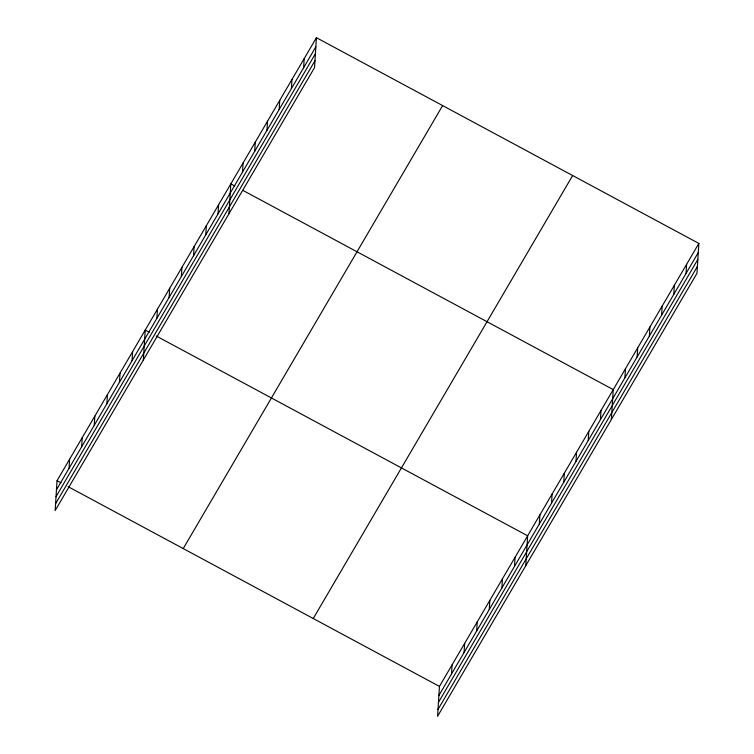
<?xml version="1.0" encoding="UTF-8"?>
<svg xmlns="http://www.w3.org/2000/svg" width="754" height="754" viewBox="0 0 754 754"><rect width="100%" height="100%" fill="white"/><g stroke="black" fill="none" stroke-linecap="round" stroke-linejoin="round"><path stroke-width="1.13" d="M316.426 37.7L57.031 480.684L55.155 510.571L314.55 67.587L316.426 37.7L698.845 243.429L696.969 273.316L437.574 716.3L439.45 686.413L698.845 243.429M69.057 468.309L69.632 459.177M81.658 446.792L82.233 437.659M94.259 425.275L94.834 416.142M106.861 403.767L107.436 394.625M119.452 382.25L120.027 373.107M132.054 360.732L132.629 351.59M143.345 359.96L145.23 330.073L149.235 332.231M156.879 318.329L157.454 309.187M169.113 297.444L169.688 288.301M181.337 276.558L181.912 267.425M193.571 255.681L194.146 246.539M205.795 234.796L206.37 225.653M218.029 213.91L218.603 204.768M228.952 213.768L230.828 183.882L234.833 186.04M242.486 172.138L243.061 163.005M254.711 151.262L255.286 142.12M266.944 130.376L267.519 121.234M279.168 109.49L279.743 100.348M291.393 88.604L291.977 79.472M303.626 67.728L304.201 58.586M451.476 674.038L452.051 664.896M464.078 652.521L464.652 643.379M476.669 631.004L477.244 621.861M489.271 609.486L489.846 600.344M501.872 587.969L502.447 578.827M514.473 566.452L515.048 557.319M525.764 565.679L527.649 535.802L156.248 336.001M539.298 524.058L539.873 514.916M551.523 503.172L552.098 494.03M563.756 482.287L564.331 473.144M575.981 461.401L576.556 452.259M588.214 440.515L588.789 431.382M600.438 419.639L601.013 410.496M611.362 419.497L613.247 389.611L242.845 190.357M624.896 377.867L625.471 368.725M637.13 356.981L637.705 347.848M649.354 336.096L649.929 326.963M661.588 315.219L662.163 306.077M673.812 294.333L674.387 285.191M686.046 273.448L686.621 264.305M56.456 489.827L315.851 46.842M56.032 496.679L315.426 53.685M55.589 503.729L314.983 60.744M183.231 548.582L442.626 105.588M313.249 618.525L572.644 175.531M438.875 695.556L698.27 252.562M438.442 702.398L697.836 259.414M437.999 709.457L697.393 266.464M57.031 480.684L61.036 482.843M68.049 486.613L439.45 686.413"/></g></svg>
